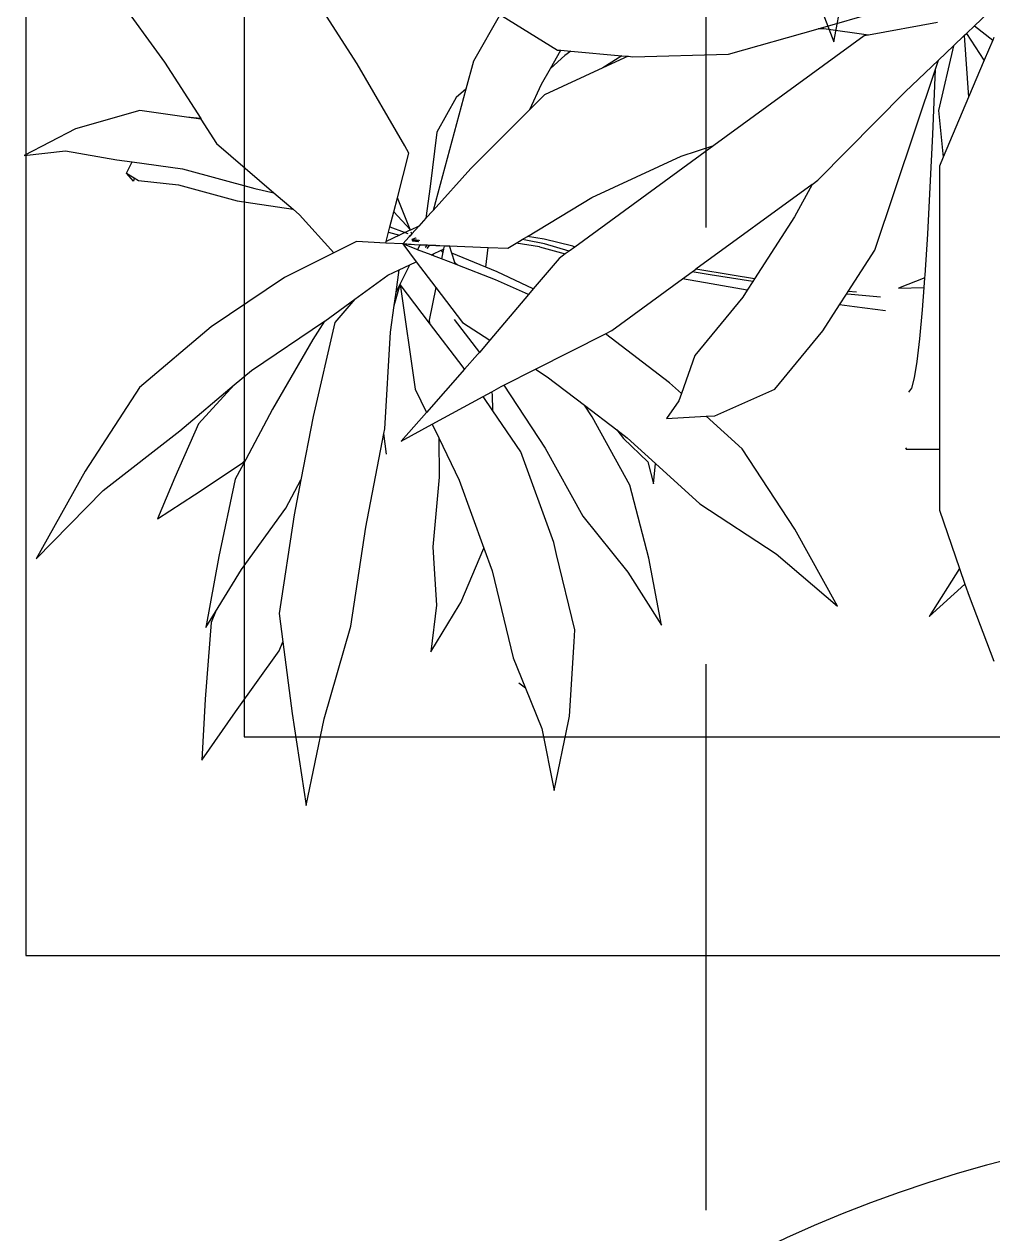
# Model space of a CAD drawing. Header units: metres. Extents: x -22 to 564, y 0 to 143.
# Drawn here: x 297.5324 to 297.7542, y 48.0946 to 48.3716 of the extents above; entities that cross this region are included whole.
import ezdxf

# ---------------------------------------------------------------- set-up
doc = ezdxf.new("R2010")
doc.units = ezdxf.units.M
doc.linetypes.add('XREF 3N NEURO-ONCOLOGIA$0$HIDDEN2', pattern=[0.1875, 0.125, -0.0625])
for name, color, linetype in [('XREF 3N NEURO-ONCOLOGIA$0$AMBIENTACION', 1, 'Continuous'), ('XREF 3N NEURO-ONCOLOGIA$0$MOBILIARIO', 161, 'Continuous'), ('XREF 3N NEURO-ONCOLOGIA$0$MOBILIARIO FIJO', 40, 'Continuous'), ('XREF 3N NEURO-ONCOLOGIA$0$paisajismo', 7, 'Continuous'), ('XREF 3N NEURO-ONCOLOGIA$0$PROYECCION', 8, 'XREF 3N NEURO-ONCOLOGIA$0$HIDDEN2')]:
    doc.layers.add(name, color=color, linetype=linetype)

# ---------------------------------------------------------------- blocks, each defined once
blk = doc.blocks.new('XREF 3N NEURO-ONCOLOGIA$0$Ref Arq Nivel 2$0$Silla 2')
blk.add_lwpolyline([(-0.21538, -0.29), (-0.21538, -0.025), (-0.26923, -0.025), (-0.26923, -0.29, 0.928571), (0.26923, -0.29), (0.26923, -0.025), (0.21538, -0.025), (0.21538, -0.29, -0.928571)], format="xyb", close=True)
blk = doc.blocks.new('XREF 3N NEURO-ONCOLOGIA$0$A$C3610557F')
at = {"layer": 'XREF 3N NEURO-ONCOLOGIA$0$paisajismo', "color": 52}
for p, q in [((1.3081, 0), (1.3688, 0.3255)), ((1.1959, 0.2905), (1.3081, 0))]:
    blk.add_line(p, q, dxfattribs=at)
blk = doc.blocks.new('XREF 3N NEURO-ONCOLOGIA$0$PLANTA CIRCULAR-02')
at = {"layer": 'XREF 3N NEURO-ONCOLOGIA$0$AMBIENTACION', "color": 72}
for p, q in [((-0.25179, 0.17367), (-0.24577, 0.21329)), ((-0.24577, 0.21329), (-0.23803, 0.17604)), ((-0.14427, 0.18025), (-0.13896, 0.20693)), ((-0.13896, 0.20693), (-0.1329, 0.177)), ((-0.29066, 0.19375), (-0.27613, 0.17302)), ((-0.28917, 0.16762), (-0.29066, 0.19375)), ((-0.15135, 0.16285), (-0.14427, 0.18025)), ((-0.1329, 0.177), (-0.13246, 0.17483)), ((-0.27613, 0.17302), (-0.25742, 0.14676)), ((-0.25581, 0.14293), (-0.25179, 0.17367)), ((-0.23803, 0.17604), (-0.22651, 0.13608)), ((-0.13246, 0.17483), (-0.13045, 0.14293)), ((-0.2867, 0.13462), (-0.28917, 0.16762)), ((-0.15664, 0.14984), (-0.15135, 0.16285)), ((0.03957, 0.12318), (0.0503, 0.15126)), ((-0.25742, 0.14676), (-0.25581, 0.14293)), ((-0.19213, 0.14717), (-0.17993, 0.12715)), ((-0.1896, 0.12706), (-0.19213, 0.14717)), ((-0.16571, 0.11237), (-0.15664, 0.14984)), ((-0.25741, 0.13075), (-0.25581, 0.14293)), ((-0.13045, 0.14293), (-0.13011, 0.13767)), ((-0.28891, 0.13674), (-0.28476, 0.12997)), ((-0.2833, 0.10621), (-0.28891, 0.13674)), ((-0.22651, 0.13608), (-0.22001, 0.09352)), ((-0.13011, 0.13767), (-0.13796, 0.10525)), ((-0.10724, 0.11289), (-0.09284, 0.13569)), ((-0.09284, 0.13569), (-0.09825, 0.1069)), ((-0.28476, 0.12997), (-0.2867, 0.13462)), ((-0.25091, 0.08819), (-0.25741, 0.13075)), ((0.02246, 0.13195), (0.03779, 0.11805)), ((0.03545, 0.11127), (0.02246, 0.13195)), ((-0.28476, 0.12997), (-0.27358, 0.11173)), ((-0.19066, 0.11152), (-0.1896, 0.12706)), ((-0.17993, 0.12715), (-0.17917, 0.1259)), ((-0.17917, 0.1259), (-0.16926, 0.10263)), ((-0.04346, 0.10501), (-0.01706, 0.12754)), ((-0.01706, 0.12754), (-0.03535, 0.09444)), ((0.03779, 0.11805), (0.03957, 0.12318)), ((0.03545, 0.11127), (0.03779, 0.11805)), ((-0.27358, 0.11173), (-0.25453, 0.08532)), ((-0.1913, 0.102), (-0.19066, 0.11152)), ((-0.16926, 0.10263), (-0.16571, 0.11237)), ((-0.12667, 0.08886), (-0.10724, 0.11289)), ((0.02681, 0.08627), (0.03545, 0.11127)), ((-0.36204, 0.10721), (-0.3331, 0.0778)), ((-0.34083, 0.06946), (-0.36204, 0.10721)), ((-0.27637, 0.07292), (-0.2833, 0.10621)), ((-0.13796, 0.10525), (-0.13919, 0.10019)), ((-0.09825, 0.1069), (-0.10649, 0.07541)), ((-0.07631, 0.08354), (-0.04346, 0.10501)), ((-0.18846, 0.07199), (-0.1913, 0.102)), ((-0.17994, 0.07331), (-0.16926, 0.10263)), ((-0.13919, 0.10019), (-0.15342, 0.06113)), ((-0.03535, 0.09444), (-0.05811, 0.0598)), ((-0.30982, 0.08997), (-0.2939, 0.07964)), ((-0.30231, 0.07211), (-0.30982, 0.08997)), ((-0.22001, 0.09352), (-0.2123, 0.05321)), ((-0.14287, 0.05953), (-0.12667, 0.08886)), ((-0.25453, 0.08532), (-0.24803, 0.07317)), ((-0.24803, 0.07317), (-0.25091, 0.08819)), ((-0.0954, 0.06619), (-0.07631, 0.08354)), ((0.02681, 0.0601), (0.02681, 0.08627)), ((-0.2939, 0.07964), (-0.27325, 0.06594)), ((-0.3331, 0.0778), (-0.30019, 0.05211)), ((-0.2718, 0.06437), (-0.27637, 0.07292)), ((-0.24281, 0.04587), (-0.24803, 0.07317)), ((-0.18871, 0.05511), (-0.17994, 0.07331)), ((-0.10649, 0.07541), (-0.12269, 0.04608)), ((-0.09875, 0.06542), (-0.09628, 0.07483)), ((-0.09628, 0.07483), (-0.0954, 0.06619)), ((-0.31755, 0.03338), (-0.34083, 0.06946)), ((-0.29213, 0.04903), (-0.30231, 0.07211)), ((-0.18871, 0.05511), (-0.18846, 0.07199)), ((-0.27325, 0.06594), (-0.2718, 0.06437)), ((-0.26025, 0.04278), (-0.2718, 0.06437)), ((-0.10918, 0.05534), (-0.09875, 0.06542)), ((-0.10756, 0.05513), (-0.0954, 0.06619)), ((-0.21113, 0.0621), (-0.2123, 0.05321)), ((-0.15342, 0.06113), (-0.16543, 0.04347)), ((-0.16063, 0.03244), (-0.14287, 0.05953)), ((-0.05811, 0.0598), (-0.07353, 0.04579)), ((0.0123, 0.05942), (0.01266, 0.0601)), ((0.02681, 0.0601), (0.01266, 0.0601)), ((0.02681, -0.06178), (0.02681, 0.0601)), ((-0.30019, 0.05211), (-0.27675, 0.03236)), ((-0.2123, 0.05321), (-0.21191, 0.0512)), ((-0.20489, 0.05654), (-0.19153, 0.04925)), ((-0.19398, 0.04418), (-0.20489, 0.05654)), ((-0.19153, 0.04925), (-0.18871, 0.05511)), ((-0.11204, 0.05171), (-0.10918, 0.05534)), ((-0.11204, 0.05171), (-0.10756, 0.05513)), ((-0.27675, 0.03236), (-0.29213, 0.04903)), ((-0.21191, 0.0512), (-0.2094, 0.00956)), ((-0.19153, 0.04925), (-0.16962, 0.0373)), ((-0.12598, 0.04106), (-0.11204, 0.05171)), ((-0.24284, 0.01284), (-0.26025, 0.04278)), ((-0.23342, 0.00542), (-0.24281, 0.04587)), ((-0.19879, 0.03419), (-0.19398, 0.04418)), ((-0.17757, 0.0256), (-0.19398, 0.04418)), ((-0.16543, 0.04347), (-0.16962, 0.0373)), ((-0.16543, 0.04347), (-0.16553, 0.03647)), ((-0.12269, 0.04608), (-0.12598, 0.04106)), ((-0.0907, 0.04679), (-0.07353, 0.04579)), ((-0.08527, 0.03914), (-0.0907, 0.04679)), ((-0.07353, 0.04579), (-0.06991, 0.04557)), ((-0.06991, 0.04557), (-0.044, 0.03413)), ((-0.16962, 0.0373), (-0.16586, 0.03524)), ((-0.16553, 0.03647), (-0.16586, 0.03524)), ((-0.14206, 0.02878), (-0.12598, 0.04106)), ((-0.08421, 0.03608), (-0.08527, 0.03914)), ((-0.28665, 0.00735), (-0.31755, 0.03338)), ((-0.27675, 0.03236), (-0.26929, 0.02608)), ((-0.20529, -0.01091), (-0.19879, 0.03419)), ((-0.16586, 0.03524), (-0.16188, 0.03307)), ((-0.16188, 0.03307), (-0.16063, 0.03244)), ((-0.16063, 0.03244), (-0.14708, 0.02557)), ((-0.08937, 0.03139), (-0.11697, 0.0103)), ((-0.08421, 0.03608), (-0.08937, 0.03139)), ((-0.0785, 0.01968), (-0.08421, 0.03608)), ((-0.044, 0.03413), (-0.02333, 0.009)), ((0.01372, 0.03542), (0.01491, 0.03372)), ((0.01491, 0.03372), (0.01609, 0.02933)), ((-0.26929, 0.02608), (-0.23787, 0.00496)), ((-0.14708, 0.02557), (-0.14206, 0.02878)), ((0.01609, 0.02933), (0.01725, 0.02224)), ((-0.17817, 0.02473), (-0.19264, 0.00572)), ((-0.17757, 0.0256), (-0.17817, 0.02473)), ((-0.17197, 0.01925), (-0.17757, 0.0256)), ((-0.14708, 0.02557), (-0.11697, 0.0103)), ((0.01725, 0.02224), (0.01841, 0.01248)), ((-0.18209, 0.00414), (-0.17121, 0.01835)), ((-0.17121, 0.01835), (-0.17197, 0.01925)), ((-0.16669, 0.01302), (-0.17121, 0.01835)), ((-0.05782, -0.00545), (-0.0785, 0.01968)), ((-0.23787, 0.00496), (-0.24284, 0.01284)), ((-0.17845, 0.00549), (-0.16669, 0.01302)), ((-0.15004, -0.00661), (-0.16669, 0.01302)), ((0.01841, 0.01248), (0.01956, 0.00008)), ((-0.2551, -0.01386), (-0.28665, 0.00735)), ((-0.2248, -0.00454), (-0.23342, 0.00542)), ((-0.2094, 0.00956), (-0.20784, -0.0018)), ((-0.19264, 0.00572), (-0.20529, -0.01091)), ((-0.19277, 0.00452), (-0.19264, 0.00572)), ((-0.18076, 0.00246), (-0.17845, 0.00549)), ((-0.11697, 0.0103), (-0.11422, 0.00891)), ((-0.11422, 0.00891), (-0.08375, -0.01331)), ((-0.02333, 0.009), (-0.01613, -0.00216)), ((-0.23787, 0.00496), (-0.23774, 0.00487)), ((-0.23774, 0.00487), (-0.2248, -0.00454)), ((-0.18994, -0.00958), (-0.19277, 0.00452)), ((-0.18994, -0.00958), (-0.18076, 0.00246)), ((0.00367, 0.00046), (-0.0097, -0.00122)), ((0.01956, 0.00008), (0.02028, -0.00965)), ((-0.2248, -0.00454), (-0.21062, -0.01484)), ((-0.20784, -0.0018), (-0.20704, -0.00765)), ((-0.20784, -0.0018), (-0.20529, -0.01091)), ((-0.0097, -0.00122), (-0.01613, -0.00216)), ((-0.01613, -0.00216), (-0.01314, -0.00679)), ((-0.20704, -0.00765), (-0.20547, -0.01074)), ((-0.20704, -0.00765), (-0.20574, -0.01714)), ((-0.19835, -0.02063), (-0.18994, -0.00958)), ((-0.15004, -0.00661), (-0.16431, -0.01296)), ((-0.14803, -0.00898), (-0.16359, -0.01629)), ((-0.14803, -0.00898), (-0.15004, -0.00661)), ((-0.13686, -0.02214), (-0.14803, -0.00898)), ((-0.05588, -0.00846), (-0.07146, -0.01111)), ((-0.05588, -0.00846), (-0.05782, -0.00545)), ((-0.05348, -0.01218), (-0.05588, -0.00846)), ((-0.01112, -0.00654), (-0.01314, -0.00679)), ((-0.01314, -0.00679), (-0.0124, -0.00794)), ((-0.00892, -0.00757), (-0.0124, -0.00794)), ((-0.0124, -0.00794), (-0.001, -0.02562)), ((0.0015, -0.00545), (-0.01112, -0.00654)), ((0.00928, -0.00925), (0.02028, -0.00965)), ((0.02059, -0.01371), (0.00928, -0.00925)), ((0.02028, -0.00965), (0.02059, -0.01371)), ((-0.23391, -0.02449), (-0.2551, -0.01386)), ((-0.21062, -0.01484), (-0.20574, -0.01714)), ((-0.20547, -0.01074), (-0.20109, -0.01933)), ((-0.20529, -0.01091), (-0.20547, -0.01074)), ((-0.16431, -0.01296), (-0.18043, -0.01916)), ((-0.07146, -0.01111), (-0.08375, -0.01331)), ((-0.08375, -0.01331), (-0.07962, -0.01632)), ((-0.0719, -0.01503), (-0.07962, -0.01632)), ((-0.06234, -0.01483), (-0.07807, -0.01746)), ((-0.05348, -0.01218), (-0.0719, -0.01503)), ((-0.05272, -0.01336), (-0.06234, -0.01483)), ((-0.05272, -0.01336), (-0.05348, -0.01218)), ((-0.0355, -0.04007), (-0.05272, -0.01336)), ((0.02059, -0.01371), (0.02068, -0.01495)), ((0.02068, -0.01495), (0.02179, -0.03257)), ((-0.20574, -0.01714), (-0.20109, -0.01933)), ((-0.20421, -0.02832), (-0.19835, -0.02063)), ((-0.20109, -0.01933), (-0.19835, -0.02063)), ((-0.18155, -0.0196), (-0.18746, -0.02187)), ((-0.16849, -0.01832), (-0.18306, -0.02438)), ((-0.18179, -0.02038), (-0.18306, -0.02438)), ((-0.18043, -0.01916), (-0.18179, -0.02038)), ((-0.18155, -0.0196), (-0.18179, -0.02038)), ((-0.18043, -0.01916), (-0.18155, -0.0196)), ((-0.16359, -0.01629), (-0.16849, -0.01832)), ((-0.16849, -0.01832), (-0.16737, -0.02682)), ((-0.07962, -0.01632), (-0.07807, -0.01746)), ((-0.02798, -0.05398), (-0.07807, -0.01746)), ((-0.24857, -0.0408), (-0.23391, -0.02449)), ((-0.22412, -0.0294), (-0.23391, -0.02449)), ((-0.19807, -0.02596), (-0.20421, -0.02832)), ((-0.19778, -0.02585), (-0.19807, -0.02596)), ((-0.19199, -0.02362), (-0.19778, -0.02585)), ((-0.19778, -0.02585), (-0.19672, -0.02792)), ((-0.19098, -0.02323), (-0.19199, -0.02362)), ((-0.19199, -0.02362), (-0.1915, -0.02385)), ((-0.1915, -0.02385), (-0.19098, -0.02323)), ((-0.1915, -0.02385), (-0.19118, -0.024)), ((-0.19118, -0.024), (-0.19094, -0.02321)), ((-0.19118, -0.024), (-0.18771, -0.02563)), ((-0.19094, -0.02321), (-0.19098, -0.02323)), ((-0.18746, -0.02187), (-0.19094, -0.02321)), ((-0.18686, -0.02487), (-0.18771, -0.02563)), ((-0.18771, -0.02563), (-0.18694, -0.026)), ((-0.18686, -0.02487), (-0.18746, -0.02187)), ((-0.18666, -0.02588), (-0.18694, -0.026)), ((-0.18694, -0.026), (-0.1866, -0.02616)), ((-0.18666, -0.02588), (-0.18686, -0.02487)), ((-0.1866, -0.02616), (-0.18666, -0.02588)), ((-0.18306, -0.02438), (-0.18404, -0.0275)), ((-0.14535, -0.02713), (-0.13424, -0.02406)), ((-0.1326, -0.02525), (-0.14317, -0.02844)), ((-0.13424, -0.02406), (-0.13686, -0.02214)), ((-0.1326, -0.02525), (-0.13424, -0.02406)), ((-0.13017, -0.02702), (-0.1326, -0.02525)), ((-0.001, -0.02562), (0.02509, -0.1035)), ((-0.21153, -0.02872), (-0.22412, -0.0294)), ((-0.20421, -0.02832), (-0.21153, -0.02872)), ((-0.21153, -0.02872), (-0.21134, -0.02946)), ((-0.21134, -0.02946), (-0.21032, -0.03341)), ((-0.20562, -0.03212), (-0.21134, -0.02946)), ((-0.20421, -0.02832), (-0.19667, -0.02802)), ((-0.20056, -0.02812), (-0.20421, -0.02832)), ((-0.20146, -0.03137), (-0.20421, -0.02832)), ((-0.20033, -0.03025), (-0.19737, -0.0294)), ((-0.20033, -0.03025), (-0.19981, -0.0296)), ((-0.1972, -0.02984), (-0.20033, -0.03025)), ((-0.19875, -0.03079), (-0.20033, -0.03025)), ((-0.19748, -0.0293), (-0.19981, -0.0296)), ((-0.19858, -0.03084), (-0.19875, -0.03079)), ((-0.19868, -0.03086), (-0.19875, -0.03079)), ((-0.19841, -0.0309), (-0.19858, -0.03084)), ((-0.1972, -0.02984), (-0.19706, -0.02967)), ((-0.1972, -0.02984), (-0.19684, -0.0299)), ((-0.1957, -0.02786), (-0.19672, -0.02792)), ((-0.19672, -0.02792), (-0.19667, -0.02802)), ((-0.19667, -0.02802), (-0.19568, -0.02798)), ((-0.19524, -0.02784), (-0.1957, -0.02786)), ((-0.19568, -0.02798), (-0.1957, -0.02786)), ((-0.19568, -0.02798), (-0.19521, -0.02796)), ((-0.19524, -0.02784), (-0.1953, -0.02763)), ((-0.19521, -0.02796), (-0.19524, -0.02784)), ((-0.19521, -0.02796), (-0.19359, -0.02789)), ((-0.19453, -0.02692), (-0.19417, -0.02729)), ((-0.19417, -0.02729), (-0.19359, -0.02789)), ((-0.19367, -0.02642), (-0.19261, -0.02769)), ((-0.19359, -0.02789), (-0.19248, -0.02785)), ((-0.19229, -0.02768), (-0.19261, -0.02769)), ((-0.19261, -0.02769), (-0.19248, -0.02785)), ((-0.19248, -0.02785), (-0.19234, -0.02784)), ((-0.19234, -0.02784), (-0.19229, -0.02768)), ((-0.19234, -0.02784), (-0.1901, -0.02775)), ((-0.18987, -0.02754), (-0.19229, -0.02768)), ((-0.18987, -0.02754), (-0.1901, -0.02775)), ((-0.1901, -0.02775), (-0.18631, -0.02759)), ((-0.18636, -0.02735), (-0.18987, -0.02754)), ((-0.1866, -0.02616), (-0.18649, -0.02621)), ((-0.18636, -0.02735), (-0.18658, -0.02625)), ((-0.18631, -0.02759), (-0.18636, -0.02735)), ((-0.18631, -0.02759), (-0.18404, -0.0275)), ((-0.18404, -0.0275), (-0.16737, -0.02682)), ((-0.16737, -0.02682), (-0.159, -0.02649)), ((-0.159, -0.02649), (-0.15541, -0.02865)), ((-0.14535, -0.02713), (-0.15541, -0.02865)), ((-0.15541, -0.02865), (-0.15511, -0.02883)), ((-0.15511, -0.02883), (-0.15285, -0.0302)), ((-0.15124, -0.03001), (-0.15285, -0.0302)), ((-0.15285, -0.0302), (-0.15051, -0.03161)), ((-0.14317, -0.02844), (-0.15124, -0.03001)), ((-0.14327, -0.03042), (-0.15051, -0.03161)), ((-0.13099, -0.02731), (-0.14327, -0.03042)), ((-0.13017, -0.02702), (-0.13099, -0.02731)), ((-0.07029, -0.07069), (-0.13017, -0.02702)), ((-0.21032, -0.03341), (-0.20562, -0.03212)), ((-0.21032, -0.03341), (-0.20973, -0.03571)), ((-0.20973, -0.03571), (-0.20359, -0.03344)), ((-0.20973, -0.03571), (-0.20807, -0.04213)), ((-0.20106, -0.03455), (-0.20807, -0.04213)), ((-0.20106, -0.03455), (-0.20651, -0.04819)), ((-0.20327, -0.03321), (-0.20562, -0.03212)), ((-0.20359, -0.03344), (-0.20327, -0.03321)), ((-0.20359, -0.03344), (-0.20314, -0.03327)), ((-0.20314, -0.03327), (-0.20327, -0.03321)), ((-0.20314, -0.03327), (-0.20193, -0.03282)), ((-0.20108, -0.03423), (-0.20309, -0.0333)), ((-0.20158, -0.03198), (-0.20128, -0.03177)), ((-0.20117, -0.03169), (-0.20146, -0.03137)), ((-0.20128, -0.03177), (-0.20117, -0.03169)), ((-0.20031, -0.03265), (-0.20117, -0.03169)), ((-0.20096, -0.03429), (-0.20108, -0.03423)), ((-0.20096, -0.03429), (-0.20106, -0.03455)), ((-0.20086, -0.03433), (-0.20106, -0.03455)), ((-0.20086, -0.03433), (-0.20096, -0.03429)), ((-0.19728, -0.03599), (-0.20086, -0.03433)), ((-0.20031, -0.03265), (-0.2006, -0.03338)), ((-0.19728, -0.03599), (-0.20031, -0.03265)), ((-0.1942, -0.03941), (-0.19728, -0.03599)), ((-0.15051, -0.03161), (-0.12272, -0.04835)), ((0.02179, -0.03257), (0.02287, -0.05273)), ((-0.25141, -0.04325), (-0.24857, -0.0408)), ((-0.19116, -0.04278), (-0.1942, -0.03941)), ((-0.19243, -0.05312), (-0.1942, -0.03941)), ((-0.02798, -0.05398), (-0.0355, -0.04007)), ((-0.30075, -0.05371), (-0.27549, -0.04685)), ((-0.27549, -0.04685), (-0.25141, -0.04325)), ((-0.2597, -0.05039), (-0.25141, -0.04325)), ((-0.20807, -0.04213), (-0.20651, -0.04819)), ((-0.17487, -0.06082), (-0.19116, -0.04278)), ((-0.18402, -0.06887), (-0.19116, -0.04278)), ((-0.28429, -0.07158), (-0.2597, -0.05039)), ((-0.26791, -0.05225), (-0.2597, -0.05039)), ((-0.20651, -0.04819), (-0.20155, -0.06743)), ((-0.12272, -0.04835), (-0.08429, -0.06607)), ((-0.32008, -0.05541), (-0.32314, -0.05877)), ((-0.32314, -0.05877), (-0.31981, -0.05678)), ((-0.31981, -0.05678), (-0.32008, -0.05541)), ((-0.31981, -0.05678), (-0.31789, -0.05563)), ((-0.31789, -0.05563), (-0.30075, -0.05371)), ((-0.29902, -0.06068), (-0.26791, -0.05225)), ((-0.18957, -0.07639), (-0.19243, -0.05312)), ((-0.02798, -0.05398), (-0.02554, -0.05576)), ((-0.02554, -0.05576), (0.01204, -0.09375)), ((0.02287, -0.05273), (0.02393, -0.0754)), ((-0.32314, -0.05877), (-0.32072, -0.06364)), ((-0.32072, -0.06364), (-0.29902, -0.06068)), ((-0.14949, -0.08617), (-0.17487, -0.06082)), ((0.02847, -0.06569), (0.02681, -0.06178)), ((-0.36714, -0.0664), (-0.34938, -0.06841)), ((-0.34499, -0.07784), (-0.36714, -0.0664)), ((-0.34938, -0.06841), (-0.32727, -0.06454)), ((-0.32727, -0.06454), (-0.32072, -0.06364)), ((-0.20155, -0.06743), (-0.20333, -0.0705)), ((-0.08429, -0.06607), (-0.07029, -0.07069)), ((0.02637, -0.08581), (0.02847, -0.06569)), ((0.03942, -0.09152), (0.02847, -0.06569)), ((-0.29106, -0.0821), (-0.28429, -0.07158)), ((-0.20333, -0.0705), (-0.2238, -0.10583)), ((-0.17696, -0.09495), (-0.18402, -0.06887)), ((-0.00556, -0.11789), (-0.07029, -0.07069)), ((-0.31742, -0.08571), (-0.34499, -0.07784)), ((-0.18119, -0.0914), (-0.18957, -0.07639)), ((0.02393, -0.0754), (0.02509, -0.1035)), ((-0.29733, -0.08296), (-0.31742, -0.08571)), ((-0.30676, -0.1065), (-0.29117, -0.08227)), ((-0.29106, -0.0821), (-0.29733, -0.08296)), ((-0.29117, -0.08227), (-0.29733, -0.08296)), ((-0.29117, -0.08227), (-0.29106, -0.0821)), ((-0.14313, -0.09252), (-0.14949, -0.08617)), ((-0.14949, -0.08617), (-0.14439, -0.09704)), ((0.03284, -0.11355), (0.02637, -0.08581)), ((-0.17696, -0.09495), (-0.18119, -0.0914)), ((-0.118, -0.1041), (-0.14313, -0.09252)), ((0.03749, -0.11798), (0.03942, -0.09152)), ((0.04616, -0.10741), (0.03942, -0.09152)), ((-0.17371, -0.10696), (-0.17696, -0.09495)), ((-0.14439, -0.09704), (-0.14055, -0.1038)), ((0.01204, -0.09375), (0.0264, -0.10742)), ((-0.14055, -0.1038), (-0.13608, -0.11167)), ((-0.13436, -0.10939), (-0.14055, -0.1038)), ((-0.10717, -0.1091), (-0.118, -0.1041)), ((-0.10988, -0.10934), (-0.118, -0.1041)), ((0.02509, -0.1035), (0.0264, -0.10742)), ((-0.32857, -0.13659), (-0.30676, -0.1065)), ((-0.2238, -0.10583), (-0.24626, -0.14075)), ((-0.16213, -0.12734), (-0.17371, -0.10696)), ((-0.10988, -0.10934), (-0.10717, -0.1091)), ((-0.10717, -0.1091), (-0.10516, -0.10892)), ((-0.10516, -0.10892), (-0.06398, -0.11004)), ((0.0264, -0.10742), (0.03284, -0.11355)), ((0.04616, -0.10741), (0.03868, -0.11886)), ((0.0498, -0.11599), (0.04616, -0.10741)), ((-0.16165, -0.12672), (-0.13758, -0.1118)), ((-0.13758, -0.1118), (-0.13608, -0.11167)), ((-0.13608, -0.11167), (-0.13176, -0.11129)), ((-0.13176, -0.11129), (-0.13436, -0.10939)), ((-0.13176, -0.11129), (-0.10988, -0.10934)), ((-0.06398, -0.11004), (-0.02541, -0.12098)), ((0.03284, -0.11355), (0.03749, -0.11798)), ((-0.00376, -0.11822), (-0.02286, -0.12084)), ((-0.00376, -0.11822), (-0.00556, -0.11789)), ((0.026, -0.12362), (-0.00376, -0.11822)), ((0.03749, -0.11798), (0.03858, -0.11901)), ((0.03868, -0.11886), (0.03858, -0.11901)), ((0.03858, -0.11901), (0.03862, -0.11905)), ((0.03868, -0.11886), (0.03862, -0.11905)), ((0.03862, -0.11905), (0.04194, -0.1222)), ((0.04194, -0.1222), (0.0498, -0.11599)), ((0.0503, -0.11718), (0.0498, -0.11599)), ((-0.02286, -0.12084), (-0.02541, -0.12098)), ((-0.02541, -0.12098), (0.00054, -0.12836)), ((0.04194, -0.1222), (0.04753, -0.12753))]:
    blk.add_line(p, q, dxfattribs=at)
at = {"layer": 'XREF 3N NEURO-ONCOLOGIA$0$AMBIENTACION', "color": 54}
blk.add_line((-0.15135, 0.16285), (-0.15424, 0.16063), dxfattribs=at)
blk = doc.blocks.new('XREF 3N NEURO-ONCOLOGIA')
at = {"layer": 'XREF 3N NEURO-ONCOLOGIA$0$MOBILIARIO FIJO', "transparency": 33554687, "elevation": 0}
for points in [[(15.89131, 39.6959), (15.89131, 39.1459), (16.44131, 39.1459), (16.44131, 39.6959)], [(15.94131, 39.6459), (15.94131, 39.1959), (16.39131, 39.1959), (16.39131, 39.6459)]]:
    blk.add_lwpolyline(points, close=True, dxfattribs=at)
at = {"layer": 'XREF 3N NEURO-ONCOLOGIA$0$PROYECCION'}
blk.add_line((13.80796, 39.54007), (17.10797, 39.54007), dxfattribs=at)
at = {"color": 2}
for name, p, xscale, yscale, zscale, rotation in [('XREF 3N NEURO-ONCOLOGIA$0$A$C3610557F', (16.10049, 39.70976, 0), 0.1521132627722445, 0.1521132627722445, 0.1521132627722445, 270), ('XREF 3N NEURO-ONCOLOGIA$0$PLANTA CIRCULAR-02', (16.03913, 39.5009, 0), -0.5320720665645394, 0.5320720665645394, 0.5320720665645394, 90.00000000000007)]:
    blk.add_blockref(name, p, dxfattribs=dict(at, xscale=xscale, yscale=yscale, zscale=zscale, rotation=rotation))
at = {"layer": 'XREF 3N NEURO-ONCOLOGIA$0$MOBILIARIO', "xscale": 1.099999999999994, "yscale": 1.099999999999994, "zscale": 1.099999999999994, "rotation": 180}
blk.add_blockref('XREF 3N NEURO-ONCOLOGIA$0$Ref Arq Nivel 2$0$Silla 2', (15.55676, 39.10047, 0), dxfattribs=at)

msp = doc.modelspace()

# ---------------------------------------------------------------- block references
at = {"rotation": 90}
msp.add_blockref('XREF 3N NEURO-ONCOLOGIA', (337.22862, 32.26709), dxfattribs=at)

doc.saveas('drawing.dxf')
